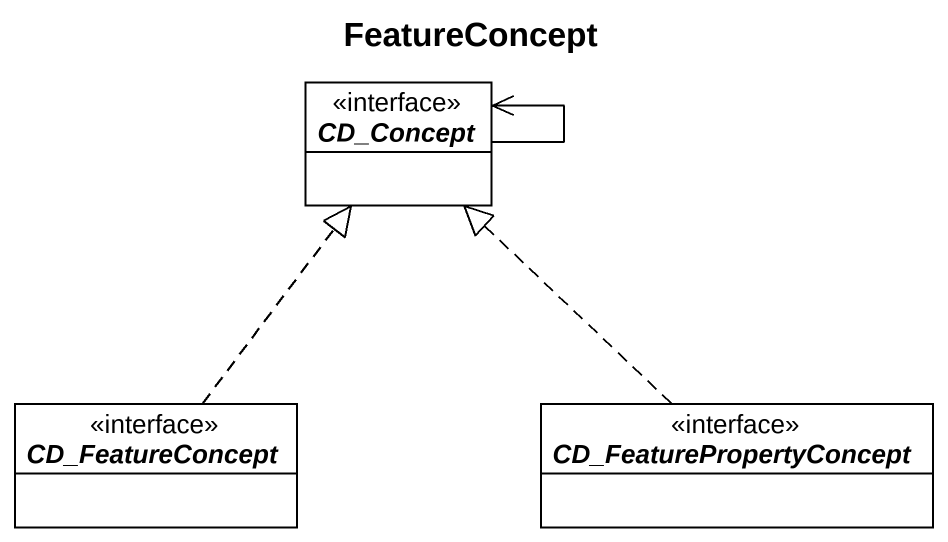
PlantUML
@startuml
title FeatureConcept
hide circle
hide empty members
interface CD_Concept
interface CD_FeatureConcept
interface CD_FeaturePropertyConcept
CD_Concept --> CD_Concept
CD_FeatureConcept .up.|> CD_Concept
CD_FeaturePropertyConcept .up.|> CD_Concept
@enduml
